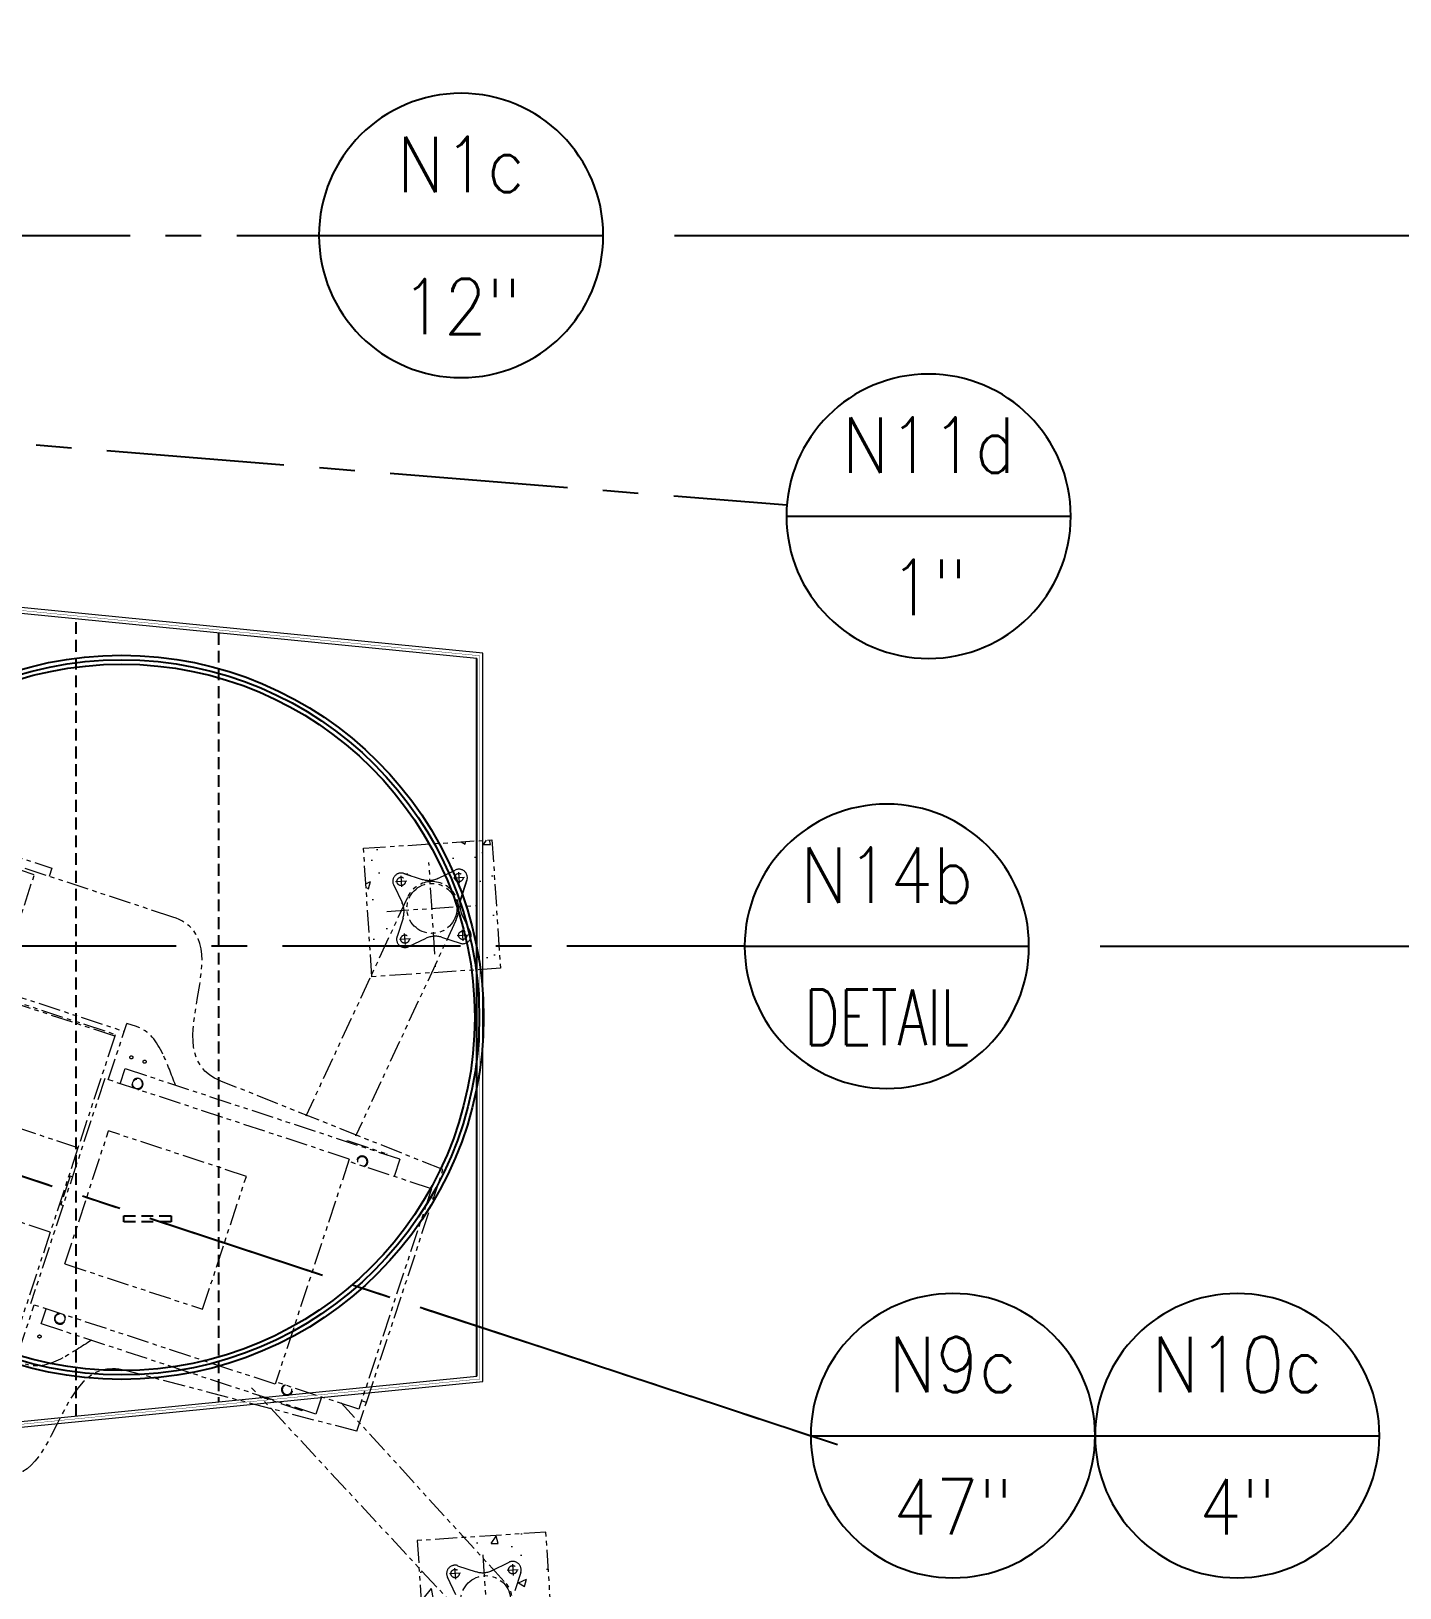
# Model space of a CAD drawing. Extents: x -1889 to 1438, y -977 to 1122.
# Drawn here: x 515.5 to 631, y 351.2 to 482.6 of the extents above; entities that cross this region are included whole.
import ezdxf
from ezdxf.enums import TextEntityAlignment as Align

# ---------------------------------------------------------------- set-up
doc = ezdxf.new("R2010")
doc.units = 0
doc.header["$LTSCALE"] = 12
doc.header["$MEASUREMENT"] = 0
doc.header["$PDMODE"] = 33
doc.header["$PDSIZE"] = -0.5
for name, pattern in [('CENTER', [2, 1.25, -0.25, 0.25, -0.25]), ('HIDDEN', [0.375, 0.25, -0.125]), ('PHANTOM2', [1.25, 0.625, -0.125, 0.125, -0.125, 0.125, -0.125])]:
    doc.linetypes.add(name, pattern=pattern)
doc.layers.get('0').update_dxf_attribs({"linetype": 'CONTINUOUS'})
doc.layers.get('Defpoints').update_dxf_attribs({"linetype": 'CONTINUOUS'})
for name, color, linetype, lineweight in [('AM_11', 92, 'PHANTOM2', 25), ('AM_7', 142, 'CENTER', 25), ('Equipment-AM_2', 5, 'CONTINUOUS', 50)]:
    doc.layers.add(name, color=color, linetype=linetype, lineweight=lineweight)
for name, color, linetype in [('CENTER', 6, 'CENTER'), ('COVER', 3, 'CONTINUOUS'), ('DIM', 1, 'CONTINUOUS'), ('REPAD', 7, 'CONTINUOUS'), ('stack conn.', 191, 'CONTINUOUS')]:
    doc.layers.add(name, color=color, linetype=linetype)
doc.styles.add('ROMANS', font='ROMANS.shx', dxfattribs={"width": 0.85, "height": 5.76})
doc.styles.get("Standard").update_dxf_attribs({"font": 'sanss___.ttf'})
doc.dimstyles.get("Standard").update_dxf_attribs({"dimtxt": 0.18, "dimasz": 0.18, "dimexe": 0.18, "dimexo": 0.0625, "dimgap": 0.09, "dimtad": 0, "dimtih": 1, "dimtoh": 1, "dimdec": 4, "dimzin": 0, "dimdsep": 46, "dimtxsty": 'Standard', "dimcen": 0.09, "dimadec": 0, "dimazin": 0, "dimtfac": 1, "dimtdec": 4, "dimtofl": 0, "dimtmove": 0, "dimatfit": 3, "dimfxl": 1, "dimtolj": 1, "dimtzin": 0, "dimarcsym": 0})

# ---------------------------------------------------------------- blocks, each defined once
blk = doc.blocks.new('*U133')
at = {"layer": 'CENTER', "color": 0, "transparency": 16777216}
blk.add_line((-10.06, 0), (44.88, 0), dxfattribs=at)
blk = doc.blocks.new('Nozzle Callout')
blk.add_line((0.25, 0), (-0.25, 0))
blk.add_circle((0, 0), 0.25)
at = {"style": 'ROMANS', "width": 0.9}
for tag, p in [('NZ-ID', (0, 0.125)), ('NZ-SZ', (0, -0.125))]:
    blk.add_attdef(tag, text='', height=0.0975, dxfattribs=at).set_placement(p, align=Align.MIDDLE)
blk = doc.blocks.new('*D192')
at = {"layer": 'Defpoints', "color": 0, "transparency": 16777216}
for p in [(633.7, 537.33), (563.77, 465.33), (653.58, 465.33)]:
    blk.add_point(p, dxfattribs=at)
at = {"layer": 'DIM', "color": 0, "lineweight": -2, "transparency": 16777216}
for p, q in [((639.7, 537.33), (656.58, 537.33)), ((653.58, 531.57), (653.58, 511.07)), ((653.58, 471.09), (653.58, 491.6)), ((569.77, 465.33), (656.58, 465.33))]:
    blk.add_line(p, q, dxfattribs=at)
at = {"layer": 'DIM', "color": 0, "transparency": 16777216}
for points in [[(652.62, 531.57), (654.54, 531.57), (653.58, 537.33)], [(652.62, 471.09), (654.54, 471.09), (653.58, 465.33)]]:
    blk.add_solid(points, dxfattribs=at)
at = {"layer": 'DIM', "color": 0, "transparency": 16777216, "char_height": 5.76, "attachment_point": 5, "style": 'ROMANS'}
for s, insert in [('\\A1;6\'-0"', (653.58, 505.72)), ('\\A1;[72]', (653.58, 495.98))]:
    blk.add_mtext(s, dxfattribs=dict(at, insert=insert))
blk = doc.blocks.new('*D194')
at = {"layer": 'Defpoints', "color": 0, "transparency": 16777216}
for p in [(633.7, 537.33), (599.7, 405.33), (680.45, 405.33)]:
    blk.add_point(p, dxfattribs=at)
at = {"layer": 'DIM', "color": 0, "lineweight": -2, "transparency": 16777216}
for p, q in [((639.7, 537.33), (683.45, 537.33)), ((680.45, 531.57), (680.45, 481.07)), ((680.45, 411.09), (680.45, 461.6)), ((605.7, 405.33), (683.45, 405.33))]:
    blk.add_line(p, q, dxfattribs=at)
at = {"layer": 'DIM', "color": 0, "transparency": 16777216}
for points in [[(679.49, 531.57), (681.41, 531.57), (680.45, 537.33)], [(679.49, 411.09), (681.41, 411.09), (680.45, 405.33)]]:
    blk.add_solid(points, dxfattribs=at)
at = {"layer": 'DIM', "color": 0, "transparency": 16777216, "char_height": 5.76, "attachment_point": 5, "style": 'ROMANS'}
for s, insert in [('\\A1;11\'-0"', (680.45, 475.72)), ('\\A1;[132]', (680.45, 465.98))]:
    blk.add_mtext(s, dxfattribs=dict(at, insert=insert))
blk = doc.blocks.new('*D199')
at = {"layer": 'Defpoints', "color": 0, "transparency": 16777216}
for p in [(397.35, 411.55), (434.32, 412.41, -0.01), (170.01, 405.33), (575.7, 405.33), (556.98, 372.02, -0.01)]:
    blk.add_point(p, dxfattribs=at)
at = {"layer": 'DIM', "color": 0, "lineweight": -2, "transparency": 16777216}
for p, q in [((402.03, 429.1), (407.79, 429.1)), ((428.62, 414.29), (397.12, 424.66))]:
    blk.add_line(p, q, dxfattribs=at)
for start, end in [(156.1607, 161.7757), (167.3907, 174.385)]:
    blk.add_arc((455.82, 405.33), 58.8, start, end, dxfattribs=at)
at = {"layer": 'DIM', "color": 0, "transparency": 16777216}
for points in [[(397.51, 418.42), (399.36, 417.91), (399.97, 423.72)], [(398.26, 411.04), (396.34, 411.13), (397.02, 405.33)]]:
    blk.add_solid(points, dxfattribs=at)
at = {"layer": 'DIM', "color": 0, "transparency": 16777216, "insert": (417.14, 429.1), "char_height": 5.76, "attachment_point": 5, "style": 'ROMANS'}
blk.add_mtext('\\A1;18°', dxfattribs=at)
blk = doc.blocks.new('A$C91247927')
at = {"layer": 'COVER', "linetype": 'HIDDEN'}
for p, q in [((0.53, -50.25), (12.53, -50.25)), ((0.53, -51.75), (0.53, -50.25)), ((12.53, -50.25), (12.53, -51.75)), ((12.53, -51.75), (0.53, -51.75))]:
    blk.add_line(p, q, dxfattribs=at)
at = {"layer": 'REPAD', "linetype": 'HIDDEN'}
for p, q in [((-11.47, -100.91), (-11.47, 100.91)), ((24.53, 97.36), (24.53, -97.36))]:
    blk.add_line(p, q, dxfattribs=at)
at = {"layer": 'stack conn.'}
for radius in [91.69, 90.56, 89.44]:
    blk.add_circle((0, 0), radius, dxfattribs=at)
blk = doc.blocks.new('A$C7E8F1151')
at = {"layer": 'AM_11', "lineweight": 18, "ltscale": 0.25}
h = blk.add_hatch(dxfattribs=at)
h.set_pattern_fill('AR-CONC', color=256, style=0)
h.set_pattern_definition([(50, (-256.126, -601.178), (7.1726, -0.62752), [0.75, -8.25]), (355, (-256.126, -601.178), (-1.387513, 7.52192), [0.6, -6.6]), (100.4514, (-255.528, -601.23), (5.78509, 6.8944), [0.6374, -7.01142]), (46.1842, (-256.126, -599.178), (10.67241, -1.65519), [1.125, -12.375]), (96.6356, (-255.236, -599.316), (9.34662, 9.74119), [0.9561, -10.51714]), (351.1842, (-256.126, -599.178), (9.34662, 9.74119), [0.9, -9.9]), (21, (-255.126, -599.678), (5.96907, -4.02619), [0.75, -8.25]), (326, (-255.126, -599.678), (2.433153, 7.2515), [0.6, -6.6]), (71.4514, (-254.6284, -600.013), (8.402224, 3.22531), [0.6374, -7.01142]), (37.5, (-256.1259, -601.1777), (0.1215986, 3.3289385), [0, -6.52, 0, -6.7, 0, -6.625]), (7.5, (-256.126, -601.1777), (2.630695, 3.944117), [0, -3.82, 0, -6.37, 0, -2.525]), (327.5, (-258.356, -601.1777), (5.338224, -0.225549), [0, -2.5, 0, -7.8, 0, -10.35]), (317.5, (-259.356, -601.1777), (5.831862, 1.00105), [0, -3.25, 0, -5.18, 0, -7.35])])
h.paths.add_polyline_path([(247.41, 65.65), (250.45, 71.21, 0.048096), (250.36, 71.53), (249.75, 73.05, -0.660247), (250.67, 73.97), (252.19, 73.36, 0.095714), (252.84, 73.24), (252.84, 73.13, -0.414201), (255.11, 70.87), (255.21, 70.87, 0.095714), (255.33, 70.21), (255.94, 68.7, -0.660247), (255.02, 67.78), (253.96, 68.2), (252.44, 65.44), (258.28, 65.44), (258.28, 76.31), (247.41, 76.31)])
h.paths.add_polyline_path([(255.64, 73.31, -1), (254.93, 73.31, -1)], flags=16)
h = blk.add_hatch(dxfattribs=at)
h.set_pattern_fill('AR-CONC', color=256, style=0)
h.set_pattern_definition([(50, (-256.126, -601.178), (7.1726, -0.62752), [0.75, -8.25]), (355, (-256.126, -601.178), (-1.38751, 7.52192), [0.6, -6.6]), (100.4514, (-255.528, -601.23), (5.78509, 6.8944), [0.6374, -7.01142]), (46.1842, (-256.126, -599.178), (10.67241, -1.65519), [1.125, -12.375]), (96.6356, (-255.236, -599.316), (9.34662, 9.74119), [0.9561, -10.51714]), (351.1842, (-256.126, -599.178), (9.34662, 9.74119), [0.9, -9.9]), (21, (-255.126, -599.678), (5.96907, -4.02619), [0.75, -8.25]), (326, (-255.126, -599.678), (2.43315, 7.2515), [0.6, -6.6]), (71.4514, (-254.6284, -600.013), (8.402224, 3.22531), [0.6374, -7.01142]), (37.5, (-256.1259, -601.1777), (0.1215986, 3.3289385), [0, -6.52, 0, -6.7, 0, -6.625]), (7.5, (-256.126, -601.1777), (2.630695, 3.944117), [0, -3.82, 0, -6.37, 0, -2.525]), (327.5, (-258.356, -601.1777), (5.338224, -0.225549), [0, -2.5, 0, -7.8, 0, -10.35]), (317.5, (-259.356, -601.1777), (5.831862, 1.00105), [0, -3.25, 0, -5.18, 0, -7.35])])
h.paths.add_polyline_path([(248.09, 6.83), (258.97, 6.83), (258.97, 17.7), (252.06, 17.7), (254.36, 14.82), (255.71, 15.36, -0.660247), (256.63, 14.44), (256.02, 12.92, 0.095714), (255.89, 12.26), (255.78, 12.26, -0.414172), (253.53, 10.01), (253.53, 9.9, 0.095714), (252.87, 9.78), (251.35, 9.17, -0.660247), (250.43, 10.09), (251.04, 11.6, 0.0164), (251.08, 11.71), (248.09, 15.39)])
h.paths.add_polyline_path([(255.62, 9.82, -1), (256.32, 9.82, -1)], flags=16)
for p, q in [((212.7, 79.74), (221.06, 76.36)), ((219.54, 75.91), (218.41, 76.37)), ((230.96, 71.58), (218.51, 76.61)), ((221.06, 76.36), (220.79, 75.69)), ((215.73, 66.46), (219.54, 75.91)), ((250.4, 73.78), (250.4, 72.85)), ((251.24, 73.74), (250.67, 73.97)), ((250.67, 73.97), (252.19, 73.36)), ((252.84, 66.99), (252.84, 74.76)), ((253.5, 73.36), (255.02, 73.97)), ((255.29, 73.78), (255.29, 72.85)), ((249.75, 73.05), (250.36, 71.53)), ((250.87, 73.31), (249.93, 73.31)), ((254.82, 73.31), (255.76, 73.31)), ((255.94, 73.05), (255.29, 71.41)), ((255.33, 71.53), (255.94, 73.05)), ((250.83, 71.91), (241.07, 54.07)), ((254.78, 69.71), (245.15, 52.11)), ((249.02, 70.87), (256.67, 70.87)), ((250.36, 70.21), (249.75, 68.7)), ((255.94, 68.7), (255.33, 70.21)), ((250.87, 68.43), (249.93, 68.43)), ((250.4, 67.96), (250.4, 68.9)), ((250.67, 67.78), (252.19, 68.38)), ((253.5, 68.38), (255.02, 67.78)), ((254.82, 68.43), (255.76, 68.43)), ((255.29, 67.96), (255.29, 68.9)), ((215.73, 66.46), (226.24, 62.22)), ((215.91, 65.88), (225.48, 62.01)), ((225.42, 61.87), (216.15, 65.61)), ((225.42, 61.87), (221.7, 52.67)), ((224.63, 58.23), (226.24, 62.22)), ((225.42, 61.87), (225.48, 62.01)), ((226.24, 62.22), (226.5, 62.87)), ((227.31, 62.55), (226.5, 62.87)), ((224.34, 58.35), (216.84, 39.8)), ((244.49, 50.21), (224.34, 58.35)), ((225.61, 57.83), (226.12, 59.08)), ((226.12, 59.08), (248.75, 49.93)), ((252.32, 48.8), (234.1, 57.5)), ((221.7, 52.67), (212.43, 56.41)), ((219.95, 42.96), (224.37, 53.92)), ((235.72, 49.33), (224.37, 53.92)), ((221.7, 52.67), (218.9, 45.73)), ((244.37, 51.7), (244.4, 51.78)), ((244.4, 51.78), (247.68, 50.45)), ((220.89, 50.33), (219.93, 47.96)), ((220.85, 50.24), (220.74, 50.29)), ((221.07, 50.26), (220.89, 50.33)), ((244.49, 50.21), (236.99, 31.66)), ((251.24, 47.26), (244.41, 50.02)), ((247.68, 50.45), (247.65, 50.38)), ((248.75, 49.93), (248.17, 48.5)), ((218.9, 45.73), (209.63, 49.48)), ((231.3, 38.38), (235.72, 49.33)), ((251.36, 46.42), (252.32, 48.8)), ((219.96, 48.05), (219.86, 48.1)), ((220.11, 47.89), (219.93, 47.96)), ((251.24, 47.26), (243.89, 29.09)), ((244.58, 29.62), (251.36, 46.42)), ((251.36, 46.42), (250.96, 46.58)), ((218.9, 45.73), (215.18, 36.53)), ((219.95, 42.96), (231.3, 38.38)), ((215.53, 35.71), (217.14, 39.68)), ((236.99, 31.66), (216.84, 39.8)), ((217.62, 38.05), (218.12, 39.29)), ((240.26, 28.91), (217.62, 38.05)), ((243.62, 27.24), (224.46, 33.65)), ((243.89, 29.09), (237.07, 31.84)), ((251.84, 10.77), (234.99, 31.5)), ((235.85, 30.61), (235.87, 30.68)), ((239.13, 29.28), (235.85, 30.61)), ((240.83, 30.32), (240.26, 28.91)), ((239.16, 29.35), (239.13, 29.28)), ((255.19, 13.78), (242.44, 29.73)), ((243.62, 27.24), (244.58, 29.62)), ((244.58, 29.62), (244.18, 29.79)), ((253.53, 16.15), (253.53, 8.38)), ((251.56, 14.71), (250.62, 14.71)), ((251.09, 15.18), (251.09, 14.24)), ((251.35, 15.36), (252.87, 14.75)), ((254.19, 14.75), (255.71, 15.36)), ((255.5, 14.71), (256.44, 14.71)), ((255.97, 15.18), (255.97, 14.24)), ((251.04, 12.92), (250.43, 14.44)), ((256.63, 14.44), (256.02, 12.92))]:
    blk.add_line(p, q, dxfattribs=at)
for points in [[(247.41, 76.31), (258.28, 76.31), (258.28, 65.44), (247.41, 65.44)], [(248.09, 6.83), (258.97, 6.83), (258.97, 17.7), (248.09, 17.7)]]:
    blk.add_lwpolyline(points, close=True, dxfattribs=at)
for centre, radius in [((250.4, 73.31), 0.354), ((255.29, 73.31), 0.354), ((252.84, 70.87), 2.11), ((250.4, 68.43), 0.354), ((255.29, 68.43), 0.354), ((226.7, 59.99), 0.131), ((227.79, 59.55), 0.131), ((227.06, 57.72), 0.409), ((219.24, 38.38), 0.409), ((217.41, 36.99), 0.131), ((251.09, 14.71), 0.354), ((255.97, 14.71), 0.354), ((253.53, 12.26), 2.11)]:
    blk.add_circle(centre, radius, dxfattribs=at)
for centre, radius, start, end in [((250.4, 73.31), 0.709, 68.1307, 201.8694), ((255.29, 73.31), 0.709, 338.1307, 111.8694), ((255.29, 73.31), 0.709, 338.1307, 34.3457), ((252.84, 70.87), 2.26, 328.966, 152.8628), ((252.84, 75.01), 1.77, 248.1307, 291.8694), ((248.71, 70.87), 1.77, 338.1307, 21.8694), ((256.98, 70.87), 1.77, 162.8539, 201.8694), ((256.98, 70.87), 1.77, 158.1307, 159.8426), ((250.4, 68.43), 0.709, 158.1307, 291.8694), ((252.84, 66.74), 1.77, 68.1307, 111.8694), ((255.29, 68.43), 0.709, 248.1308, 21.8694), ((227.06, 57.72), 0.472, 269.0395, 226.9605), ((245.56, 49.93), 0.472, 291.5312, 204.4688), ((245.56, 49.93), 0.409, 281.0207, 214.9793), ((219.24, 38.38), 0.472, 93.8419, 42.1581), ((237.97, 31.13), 0.472, 114.2378, 21.7622), ((237.97, 31.13), 0.409, 104.8773, 31.1227), ((251.09, 14.71), 0.709, 68.1306, 201.8693), ((253.53, 16.4), 1.77, 248.1306, 291.8694), ((255.97, 14.71), 0.709, 338.1307, 111.8693), ((253.53, 12.26), 2.25, 214.7511, 37.2528)]:
    blk.add_arc(centre, radius, start, end, dxfattribs=at)
for points in [[(234.1, 57.5), (228.27, 60.28), (237, 69.14), (230.96, 71.58)], [(229.37, 60.09), (228.93, 61.2), (228.33, 62.13), (227.31, 62.55)], [(230.26, 57.41), (229.96, 58.31), (229.71, 59.25), (229.37, 60.09)], [(224.46, 33.65), (218.33, 35.7), (218.47, 23.25), (212.42, 25.7)], [(221.76, 36.38), (220.93, 35.94), (220.09, 35.43), (219.26, 35.06)], [(219.26, 35.06), (218.17, 34.57), (217.1, 34.32), (216.07, 34.73)]]:
    blk.add_open_spline(points, degree=3, dxfattribs=at)
at = {"layer": 'AM_7'}
blk.add_line((138.66, 82.18), (258.4, 33.8), dxfattribs=at)

msp = doc.modelspace()

# ---------------------------------------------------------------- linework, layer by layer
at = {"layer": 'CENTER'}
for p, q in [((497.93999, 449.08133), (579.26823, 442.58829)), ((434.31911, 412.41018, -0.00504), (583.53538, 363.28024, -0.00504)), ((575.70136, 405.33221), (170.01325, 405.33221)), ((556.97652, 372.02483, -0.00504), (581.2815, 364.02234, -0.00504))]:
    msp.add_line(p, q, dxfattribs=at)
at = {"layer": 'stack conn.', "lineweight": 18}
for p, q in [((553.10731, 429.62916), (492.30816, 435.63401)), ((553.60731, 430.08221), (492.35731, 436.13159)), ((553.60731, 368.58221), (553.60731, 430.08221)), ((553.60731, 368.58221), (553.60731, 430.08221)), ((492.83267, 363.08221), (553.10731, 369.03526)), ((492.85731, 362.58221), (553.60731, 368.58221))]:
    msp.add_line(p, q, dxfattribs=at)
at = {"layer": 'stack conn.'}
msp.add_line((553.10731, 369.03526), (553.10731, 429.62916), dxfattribs=at)
at = {"layer": 'stack conn.', "const_width": 0.03}
msp.add_lwpolyline([(492.84499, 362.83221), (553.35731, 368.80873), (553.35731, 429.85568), (492.85731, 435.83099), (492.85731, 405.33221, -0.008927556), (492.7808, 401.04801, -0.081759839), (485.07918, 362.83221)], format="xyb", close=True, dxfattribs=at)

# ---------------------------------------------------------------- block references
at = {"layer": 'CENTER'}
msp.add_blockref('*U133', (494.88731, 465.33221), dxfattribs=at)
at = {"layer": 'COVER', "xscale": 0.3333333333333333, "yscale": 0.3333333333333333, "zscale": 0.3333333333333333}
msp.add_blockref('A$C91247927', (523.10731, 399.33221), dxfattribs=at)
at = {"layer": 'DIM'}
ref = msp.add_blockref('Nozzle Callout', (551.76712, 465.33221), dxfattribs=dict(at, xscale=-48, yscale=48, zscale=48))
ref.add_attrib('NZ-ID', 'N1c', dxfattribs={"layer": '0', "height": 4.68, "style": 'ROMANS', "width": 0.9}).set_placement((551.76712, 471.33221), align=Align.MIDDLE)
ref.add_attrib('NZ-SZ', '12"', dxfattribs={"layer": '0', "height": 4.68, "style": 'ROMANS', "width": 0.9}).set_placement((551.76712, 459.33221), align=Align.MIDDLE)
ref = msp.add_blockref('Nozzle Callout', (591.23017, 441.63328), dxfattribs=dict(at, xscale=-48, yscale=48, zscale=48))
ref.add_attrib('NZ-ID', 'N11d', dxfattribs={"layer": '0', "height": 4.68, "style": 'ROMANS', "width": 0.9}).set_placement((591.23017, 447.63328), align=Align.MIDDLE)
ref.add_attrib('NZ-SZ', '1"', dxfattribs={"layer": '0', "height": 4.68, "style": 'ROMANS', "width": 0.9}).set_placement((591.23017, 435.63328), align=Align.MIDDLE)
ref = msp.add_blockref('Nozzle Callout', (587.70136, 405.33221), dxfattribs=dict(at, xscale=-48, yscale=48, zscale=48))
ref.add_attrib('NZ-ID', 'N14b', dxfattribs={"layer": '0', "height": 4.68, "style": 'ROMANS', "width": 0.9}).set_placement((587.70136, 411.33221), align=Align.MIDDLE)
ref.add_attrib('NZ-SZ', 'DETAIL', dxfattribs={"layer": '0', "height": 4.68, "style": 'ROMANS', "width": 0.7}).set_placement((587.70136, 399.33221), align=Align.MIDDLE)
ref = msp.add_blockref('Nozzle Callout', (593.2815, 364.02234, -0.00504), dxfattribs=dict(at, xscale=-48, yscale=48, zscale=48))
ref.add_attrib('NZ-ID', 'N9c', dxfattribs={"layer": '0', "height": 4.68, "style": 'ROMANS', "width": 0.9}).set_placement((593.2815, 370.02234, -0.00504), align=Align.MIDDLE)
ref.add_attrib('NZ-SZ', '47"', dxfattribs={"layer": '0', "height": 4.68, "style": 'ROMANS', "width": 0.9}).set_placement((593.2815, 358.02234, -0.00504), align=Align.MIDDLE)
ref = msp.add_blockref('Nozzle Callout', (617.2815, 364.02234, -0.00504), dxfattribs=dict(at, xscale=-48, yscale=48, zscale=48))
ref.add_attrib('NZ-ID', 'N10c', dxfattribs={"layer": '0', "height": 4.68, "style": 'ROMANS', "width": 0.9}).set_placement((617.2815, 370.02234, -0.00504), align=Align.MIDDLE)
ref.add_attrib('NZ-SZ', '4"', dxfattribs={"layer": '0', "height": 4.68, "style": 'ROMANS', "width": 0.9}).set_placement((617.2815, 358.02234, -0.00504), align=Align.MIDDLE)
at = {"layer": 'Equipment-AM_2', "rotation": 3.775699844212534}
msp.add_blockref('A$C7E8F1151', (301.6774, 321.16828), dxfattribs=at)

# ---------------------------------------------------------------- dimensions: what is measured, and where the dimension line sits
at = {"layer": 'DIM'}
for base, p2, picture, middle in [((653.57804, 465.33221), (563.76712, 465.33221), '*D192', (653.57804, 501.33221)), ((680.45419, 405.33221), (599.70136, 405.33221), '*D194', (680.45419, 471.33221))]:
    dim = msp.add_linear_dim(base=base, p1=(633.70286, 537.33221), p2=p2, angle=90, dimstyle='Standard', override={"dimscale": 48, "dimtxt": 5.76, "dimasz": 0.12, "dimexe": 0.0625, "dimexo": 0.125, "dimgap": 0.02, "dimzin": 3, "dimlunit": 4, "dimpost": '\\X', "dimtxsty": 'ROMANS', "dimcen": 0}, dxfattribs=at)
    dim.commit()
    dim.dimension.update_dxf_attribs({"geometry": picture, "text_midpoint": middle})
dim = msp.add_angular_dim_2l(base=(397.34724, 411.55469), line1=((575.70136, 405.33221), (170.01325, 405.33221)), line2=((434.31911, 412.41018, -0.00504), (556.97652, 372.02483, -0.00504)), dimstyle='Standard', override={"dimscale": 48, "dimtxt": 5.76, "dimasz": 0.12, "dimexe": 0.0625, "dimexo": 0.125, "dimgap": 0.1, "dimzin": 3, "dimlunit": 4, "dimpost": '\\X', "dimtxsty": 'ROMANS', "dimcen": 0}, dxfattribs=at)
dim.commit()
dim.dimension.update_dxf_attribs({"geometry": '*D199', "text_midpoint": (417.13992, 429.09718)})

doc.saveas('drawing.dxf')
